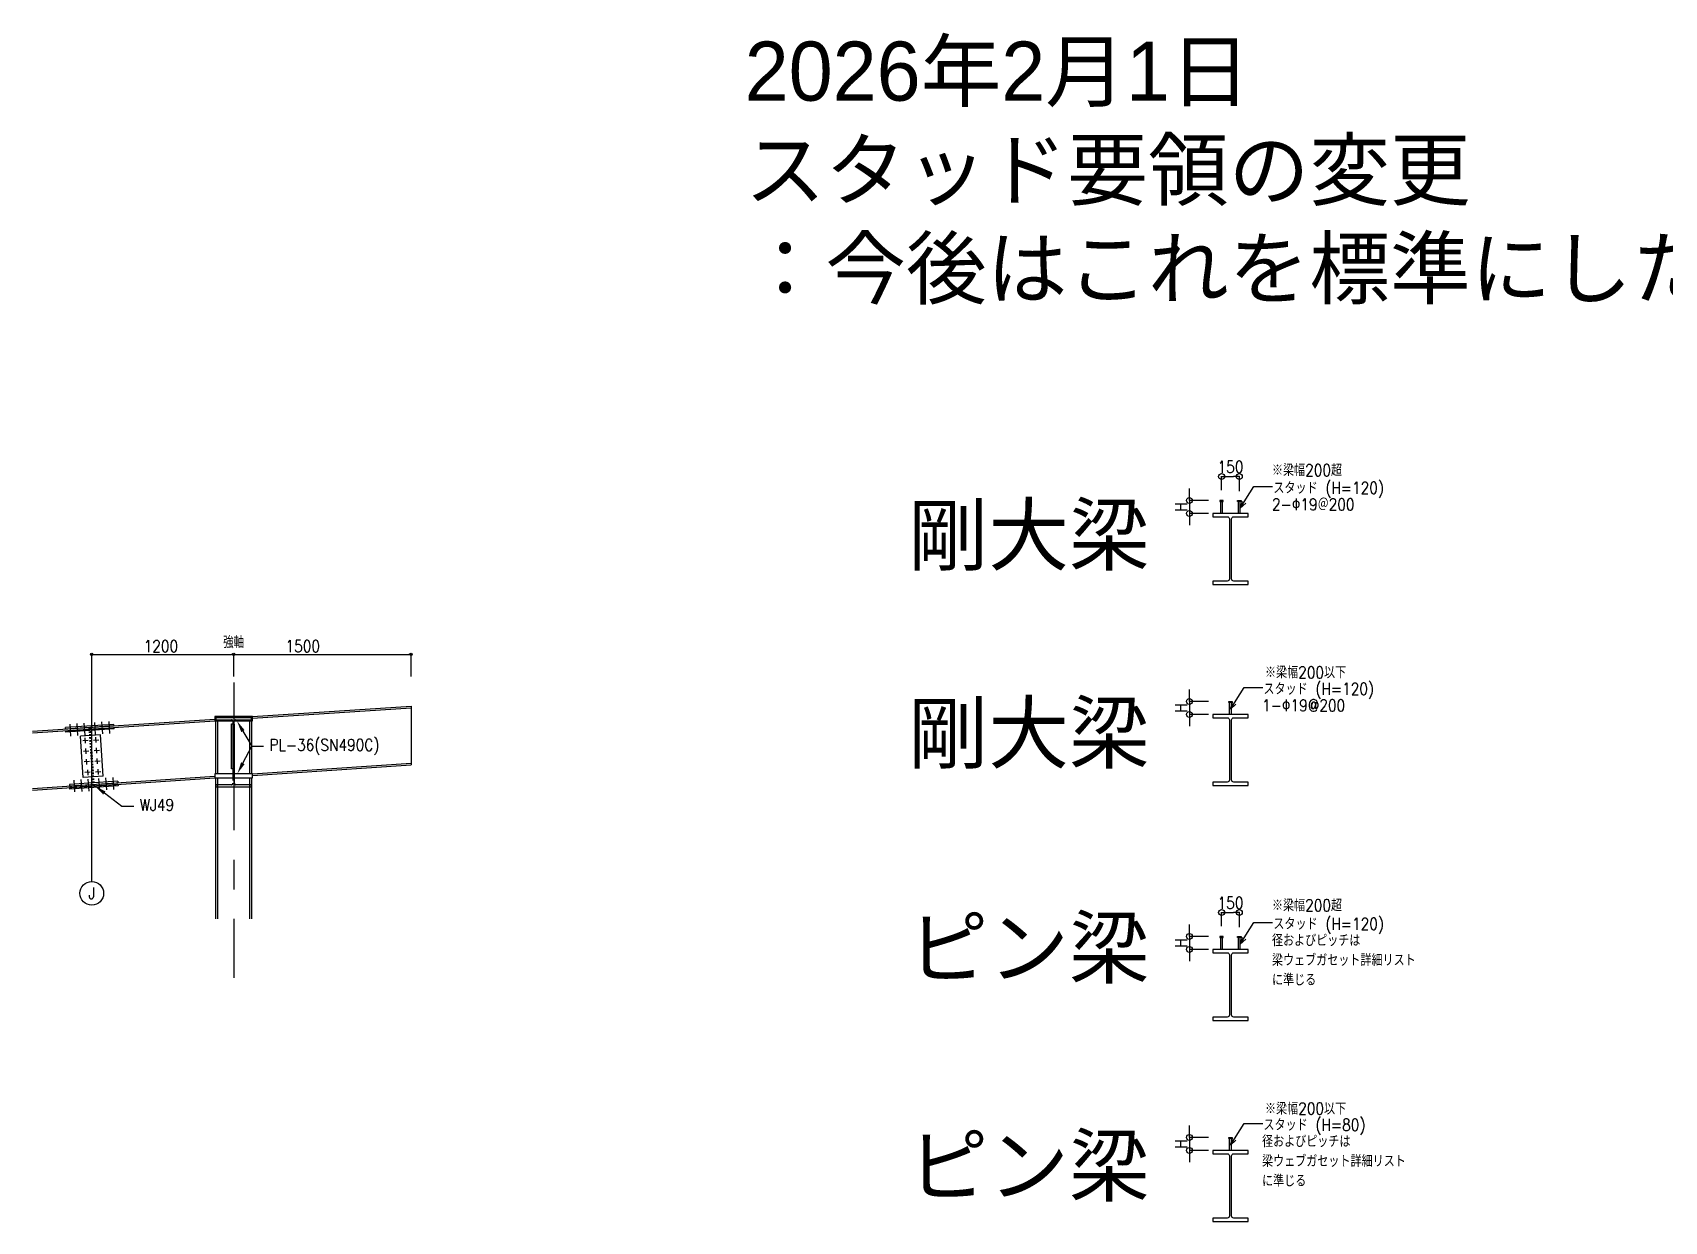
# Model space of a CAD drawing. Extents: x -668440 to 1010955, y -1678500 to 210463.
# Drawn here: x -377908 to -239943, y -658594 to -558085 of the extents above; entities that cross this region are included whole.
import ezdxf
from ezdxf import colors
from ezdxf.entities.mleader import LeaderData, LeaderLine
from ezdxf.enums import TextEntityAlignment as Align
from ezdxf.math import Vec2, Vec3

# ---------------------------------------------------------------- set-up
doc = ezdxf.new("R2010")
doc.units = 0
doc.header["$MEASUREMENT"] = 0
for name, pattern in [('CENTER', [2, 1.25, -0.25, 0.25, -0.25]), ('DASHED', [0.75, 0.5, -0.25]), ('DASHED1', [2.5, 1.25, -1.25])]:
    doc.linetypes.add(name, pattern=pattern)
doc.layers.get('0').update_dxf_attribs({"color": 3, "linetype": 'CONTINUOUS'})
doc.layers.get('Defpoints').update_dxf_attribs({"color": 251, "linetype": 'CONTINUOUS'})
for name, color, linetype in [('Sプレート', 1, 'CONTINUOUS'), ('Sプレート文字', 1, 'CONTINUOUS'), ('Sボルト', 2, 'CONTINUOUS'), ('S二次部材', 6, 'CONTINUOUS'), ('S二次部材文字', 6, 'CONTINUOUS'), ('S大梁', 4, 'CONTINUOUS'), ('S柱', 4, 'CONTINUOUS'), ('寸法', 3, 'CONTINUOUS'), ('注記', 3, 'CONTINUOUS'), ('通り芯', 3, 'CENTER')]:
    doc.layers.add(name, color=color, linetype=linetype)
doc.styles.add('DRACAD', font='txt', dxfattribs={"width": 0.85, "bigfont": 'extfont2'})
doc.styles.get("Standard").update_dxf_attribs({"font": 'Osaka.ttc'})
doc.dimstyles.new('MYDIM', dxfattribs={"dimtxt": 120, "dimasz": 20, "dimexe": 1.25, "dimexo": 50, "dimgap": 50, "dimtad": 1, "dimdec": 4, "dimdsep": 46, "dimtxsty": 'DRACAD', "dimblk": 'ORIGIN', "dimcen": 2.5, "dimadec": 0, "dimazin": 0, "dimtfac": 1, "dimtdec": 4, "dimtmove": 0, "dimatfit": 3, "dimfxl": 1, "dimtolj": 1, "dimtzin": 0, "dimarcsym": 0})

# ---------------------------------------------------------------- blocks, each defined once
blk = doc.blocks.new('_ORIGIN')
at = {"color": 0, "linetype": 'ByBlock', "lineweight": -2}
blk.add_line((0, 0), (-1, 0), dxfattribs=at)
blk.add_circle((0, 0), 0.5, dxfattribs=at)
blk = doc.blocks.new('*D10349')
at = {"layer": 'Defpoints', "color": 0}
for p in [(363636, -373095), (362436, -373331), (363636, -373331)]:
    blk.add_point(p, dxfattribs=at)
at = {"layer": '寸法', "color": 0, "lineweight": -2}
for p, q in [((362436, -373281), (362436, -373093)), ((362456, -373095), (363616, -373095)), ((363636, -373281), (363636, -373093))]:
    blk.add_line(p, q, dxfattribs=at)
at = {"layer": '寸法', "color": 0, "linetype": 'ByBlock', "lineweight": -2, "xscale": 20, "yscale": 20, "zscale": 20, "rotation": 180}
blk.add_blockref('_ORIGIN', (362436, -373095), dxfattribs=at)
at = {"layer": '寸法', "color": 0, "linetype": 'ByBlock', "lineweight": -2, "xscale": 20, "yscale": 20, "zscale": 20}
blk.add_blockref('_ORIGIN', (363636, -373095), dxfattribs=at)
at = {"layer": '寸法', "color": 0, "insert": (363020, -373025), "char_height": 100, "attachment_point": 5, "style": 'DRACAD'}
blk.add_mtext('\\A1;1200', dxfattribs=at)
blk = doc.blocks.new('*D10350')
at = {"layer": 'Defpoints', "color": 0}
for p in [(365136, -373095), (363636, -373331), (365136, -373332)]:
    blk.add_point(p, dxfattribs=at)
at = {"layer": '寸法', "color": 0, "lineweight": -2}
for p, q in [((363636, -373281), (363636, -373094)), ((363656, -373095), (365116, -373095)), ((365136, -373282), (365136, -373094))]:
    blk.add_line(p, q, dxfattribs=at)
at = {"layer": '寸法', "color": 0, "linetype": 'ByBlock', "lineweight": -2, "xscale": 20, "yscale": 20, "zscale": 20, "rotation": 180}
blk.add_blockref('_ORIGIN', (363636, -373095), dxfattribs=at)
at = {"layer": '寸法', "color": 0, "linetype": 'ByBlock', "lineweight": -2, "xscale": 20, "yscale": 20, "zscale": 20}
blk.add_blockref('_ORIGIN', (365136, -373095), dxfattribs=at)
at = {"layer": '寸法', "color": 0, "insert": (364220, -373025), "char_height": 100, "attachment_point": 5, "style": 'DRACAD'}
blk.add_mtext('\\A1;1500', dxfattribs=at)
blk = doc.blocks.new('*D10488')
at = {"layer": 'Defpoints', "color": 0}
for p in [(75, 912), (-75, 746), (75, 739)]:
    blk.add_point(p, dxfattribs=at)
at = {"layer": '寸法', "color": 0, "lineweight": -2}
for p, q in [((-75, 796), (-75, 914)), ((-25, 912), (25, 912)), ((75, 789), (75, 914))]:
    blk.add_line(p, q, dxfattribs=at)
at = {"layer": '寸法', "color": 0, "linetype": 'ByBlock', "lineweight": -2, "xscale": 50, "yscale": 50, "zscale": 50, "rotation": 180}
blk.add_blockref('_ORIGIN', (-75, 912), dxfattribs=at)
at = {"layer": '寸法', "color": 0, "linetype": 'ByBlock', "lineweight": -2, "xscale": 50, "yscale": 50, "zscale": 50}
blk.add_blockref('_ORIGIN', (75, 912), dxfattribs=at)
at = {"layer": '寸法', "color": 0, "insert": (0, 994), "char_height": 100, "attachment_point": 5, "style": 'DRACAD'}
blk.add_mtext('\\A1;150', dxfattribs=at)
blk = doc.blocks.new('*D10489')
at = {"layer": 'Defpoints', "color": 0}
for p in [(-137, 710), (-347, 600), (-137, 600)]:
    blk.add_point(p, dxfattribs=at)
at = {"layer": '寸法', "color": 0, "lineweight": -2}
for p, q in [((-187, 710), (-348, 710)), ((-347, 760), (-347, 810)), ((-347, 710), (-347, 600)), ((-187, 600), (-348, 600)), ((-347, 550), (-347, 500))]:
    blk.add_line(p, q, dxfattribs=at)
at = {"layer": '寸法', "color": 0, "linetype": 'ByBlock', "lineweight": -2, "xscale": 50, "yscale": 50, "zscale": 50}
for p, rotation in [((-347, 710), 269.9999999999999), ((-347, 600), 89.99999999999991)]:
    blk.add_blockref('_ORIGIN', p, dxfattribs=dict(at, rotation=rotation))
at = {"layer": '寸法', "color": 0, "insert": (-417, 655), "char_height": 100, "attachment_point": 5, "rotation": 90, "style": 'DRACAD'}
blk.add_mtext('\\A1;H', dxfattribs=at)
blk = doc.blocks.new('*D10491')
at = {"layer": 'Defpoints', "color": 0}
for p in [(75, 912), (-75, 746), (75, 739)]:
    blk.add_point(p, dxfattribs=at)
at = {"layer": '寸法', "color": 0, "lineweight": -2}
for p, q in [((-75, 796), (-75, 914)), ((-25, 912), (25, 912)), ((75, 789), (75, 914))]:
    blk.add_line(p, q, dxfattribs=at)
at = {"layer": '寸法', "color": 0, "linetype": 'ByBlock', "lineweight": -2, "xscale": 50, "yscale": 50, "zscale": 50, "rotation": 180}
blk.add_blockref('_ORIGIN', (-75, 912), dxfattribs=at)
at = {"layer": '寸法', "color": 0, "linetype": 'ByBlock', "lineweight": -2, "xscale": 50, "yscale": 50, "zscale": 50}
blk.add_blockref('_ORIGIN', (75, 912), dxfattribs=at)
at = {"layer": '寸法', "color": 0, "insert": (0, 994), "char_height": 100, "attachment_point": 5, "style": 'DRACAD'}
blk.add_mtext('\\A1;150', dxfattribs=at)
blk = doc.blocks.new('*D10492')
at = {"layer": 'Defpoints', "color": 0}
for p in [(-137, 710), (-347, 600), (-137, 600)]:
    blk.add_point(p, dxfattribs=at)
at = {"layer": '寸法', "color": 0, "lineweight": -2}
for p, q in [((-187, 710), (-348, 710)), ((-347, 760), (-347, 810)), ((-347, 710), (-347, 600)), ((-187, 600), (-348, 600)), ((-347, 550), (-347, 500))]:
    blk.add_line(p, q, dxfattribs=at)
at = {"layer": '寸法', "color": 0, "linetype": 'ByBlock', "lineweight": -2, "xscale": 50, "yscale": 50, "zscale": 50}
for p, rotation in [((-347, 710), 269.9999999999999), ((-347, 600), 89.99999999999991)]:
    blk.add_blockref('_ORIGIN', p, dxfattribs=dict(at, rotation=rotation))
at = {"layer": '寸法', "color": 0, "insert": (-417, 655), "char_height": 100, "attachment_point": 5, "rotation": 90, "style": 'DRACAD'}
blk.add_mtext('\\A1;H', dxfattribs=at)
blk = doc.blocks.new('*D10315')
at = {"layer": 'Defpoints', "color": 0}
for p in [(-137, 710), (-347, 600), (-137, 600)]:
    blk.add_point(p, dxfattribs=at)
at = {"layer": '寸法', "color": 0, "lineweight": -2}
for p, q in [((-187, 710), (-348, 710)), ((-347, 760), (-347, 810)), ((-347, 710), (-347, 600)), ((-187, 600), (-348, 600)), ((-347, 550), (-347, 500))]:
    blk.add_line(p, q, dxfattribs=at)
at = {"layer": '寸法', "color": 0, "linetype": 'ByBlock', "lineweight": -2, "xscale": 50, "yscale": 50, "zscale": 50}
for p, rotation in [((-347, 710), 269.9999999999999), ((-347, 600), 89.99999999999991)]:
    blk.add_blockref('_ORIGIN', p, dxfattribs=dict(at, rotation=rotation))
at = {"layer": '寸法', "color": 0, "insert": (-417, 655), "char_height": 100, "attachment_point": 5, "rotation": 90, "style": 'DRACAD'}
blk.add_mtext('\\A1;H', dxfattribs=at)
blk = doc.blocks.new('*D10541')
at = {"layer": 'Defpoints', "color": 0}
for p in [(-137, 710), (-347, 600), (-137, 600)]:
    blk.add_point(p, dxfattribs=at)
at = {"layer": '寸法', "color": 0, "lineweight": -2}
for p, q in [((-187, 710), (-348, 710)), ((-347, 760), (-347, 810)), ((-347, 710), (-347, 600)), ((-187, 600), (-348, 600)), ((-347, 550), (-347, 500))]:
    blk.add_line(p, q, dxfattribs=at)
at = {"layer": '寸法', "color": 0, "linetype": 'ByBlock', "lineweight": -2, "xscale": 50, "yscale": 50, "zscale": 50}
for p, rotation in [((-347, 710), 269.9999999999999), ((-347, 600), 89.99999999999991)]:
    blk.add_blockref('_ORIGIN', p, dxfattribs=dict(at, rotation=rotation))
at = {"layer": '寸法', "color": 0, "lineweight": 9, "insert": (-417, 655), "char_height": 100, "attachment_point": 5, "rotation": 90, "style": 'DRACAD'}
blk.add_mtext('\\A1;H', dxfattribs=at)
blk = doc.blocks.new('剛接合部C1XR')
at = {"layer": 'Sプレート', "linetype": 'Continuous'}
for p, q in [((362623.55082, -373686.87274, 545.26685), (362214.45887, -373714.14553, 545.26685)), ((362215.2571, -373726.11896, 545.26685), (362214.45887, -373714.14553, 545.26685)), ((362624.34905, -373698.84616, 545.26685), (362215.2571, -373726.11896, 545.26685)), ((362216.98659, -373752.06137, 545.26685), (362216.18836, -373740.08795, 545.26685)), ((362216.18837, -373740.08795, 545.26685), (362625.28031, -373712.81515, 545.26685)), ((362626.07854, -373724.78857, 545.26685), (362216.98659, -373752.06137, 545.26685)), ((362624.34905, -373698.84616, 545.26685), (362623.55082, -373686.87274, 545.26685)), ((362626.07854, -373724.78857, 545.26685), (362625.28031, -373712.81515, 545.26685)), ((362509.13803, -373774.67779, 545.26685), (362339.51469, -373785.98602, 545.26685)), ((362362.79635, -374135.21091, 545.26685), (362339.51469, -373785.98602, 545.26685)), ((362532.41969, -374123.90269, 545.26685), (362509.13803, -373774.67779, 545.26685)), ((362532.41969, -374123.90269, 545.26685), (362362.79635, -374135.21091, 545.26685)), ((362655.61298, -374167.80518, 545.26685), (362246.52103, -374195.07798, 545.26685)), ((362246.52103, -374195.07798, 545.26685), (362247.31926, -374207.0514, 545.26685)), ((362247.31926, -374207.0514, 545.26685), (362656.41121, -374179.77861, 545.26685)), ((362657.34247, -374193.74751, 545.26685), (362248.25052, -374221.02031, 545.26685)), ((362248.25052, -374221.02031, 545.26685), (362249.04875, -374232.99373, 545.26685)), ((362658.1407, -374205.72094, 545.26685), (362249.04875, -374232.99373, 545.26685)), ((362655.61298, -374167.80518, 545.26685), (362656.41121, -374179.7786, 545.26685)), ((362657.34247, -374193.74751, 545.26685), (362658.1407, -374205.72094, 545.26685))]:
    blk.add_line(p, q, dxfattribs=at)
at = {"layer": 'Sプレート', "elevation": 545.26685}
for points in [[(363795.96719, -373656.73828), (363795.96719, -373620.73828), (363475.96719, -373620.73828), (363475.96719, -373656.73828)], [(363795.96719, -374139.17262), (363795.96719, -374103.17262), (363475.96719, -374103.17262), (363475.96719, -374139.17262)]]:
    blk.add_lwpolyline(points, close=True, dxfattribs=at)
at = {"layer": 'Sプレート', "linetype": 'DASHED', "ltscale": 1000, "elevation": 545.26685}
blk.add_lwpolyline([(363617.96719, -373682.40495), (363629.96719, -373682.40495), (363629.96719, -374062.40495), (363617.96719, -374062.40495)], close=True, dxfattribs=at)
at = {"layer": 'Sボルト', "linetype": 'Continuous'}
for p, q in [((362259.27606, -373785.07157, 545.26685), (362252.52438, -373683.79628, 545.26685)), ((362319.14317, -373781.08043, 545.26685), (362312.39149, -373679.80514, 545.26685)), ((362379.01028, -373777.08929, 545.26685), (362372.2586, -373675.814, 545.26685)), ((362468.81098, -373771.10257, 545.26685), (362462.05929, -373669.82728, 545.26685)), ((362528.67809, -373767.11143, 545.26685), (362521.9264, -373665.83614, 545.26685)), ((362588.5452, -373763.12029, 545.26685), (362581.79351, -373661.845, 545.26685)), ((362404.53701, -373821.73999, 545.26685), (362359.63671, -373824.73334, 545.26685)), ((362383.58354, -373845.6869, 545.26685), (362380.59019, -373800.7866, 545.26685)), ((362449.43723, -373818.74664, 545.26685), (362494.33754, -373815.75328, 545.26685)), ((362473.38407, -373839.7002, 545.26685), (362470.39071, -373794.7999, 545.26685)), ((362479.37078, -373929.50087, 545.26685), (362476.37742, -373884.60056, 545.26685)), ((362410.52372, -373911.54065, 545.26685), (362365.62342, -373914.534, 545.26685)), ((362416.51044, -374001.34131, 545.26685), (362371.61013, -374004.33467, 545.26685)), ((362389.57025, -373935.48757, 545.26685), (362386.5769, -373890.58726, 545.26685)), ((362395.55697, -374025.28823, 545.26685), (362392.56361, -373980.38793, 545.26685)), ((362455.42394, -373908.5473, 545.26685), (362500.32425, -373905.55395, 545.26685)), ((362461.41065, -373998.34797, 545.26685), (362506.31096, -373995.35461, 545.26685)), ((362485.35749, -374019.30153, 545.26685), (362482.36414, -373974.40122, 545.26685)), ((362284.05437, -374156.74618, 545.26685), (362290.80606, -374258.02147, 545.26685)), ((362343.92148, -374152.75504, 545.26685), (362350.67317, -374254.03033, 545.26685)), ((362422.49715, -374091.14207, 545.26685), (362377.59685, -374094.13542, 545.26685)), ((362398.55032, -374070.1885, 545.26685), (362401.54367, -374115.08881, 545.26685)), ((362403.78859, -374148.7639, 545.26685), (362410.54027, -374250.03919, 545.26685)), ((362467.39737, -374088.14872, 545.26685), (362512.29768, -374085.15536, 545.26685)), ((362488.35084, -374064.2018, 545.26685), (362491.34419, -374109.10211, 545.26685)), ((362493.58929, -374142.77718, 545.26685), (362500.34097, -374244.05247, 545.26685)), ((362553.4564, -374138.78604, 545.26685), (362560.20808, -374240.06133, 545.26685)), ((362613.32351, -374134.7949, 545.26685), (362620.07519, -374236.07019, 545.26685))]:
    blk.add_line(p, q, dxfattribs=at)
at = {"layer": 'S大梁'}
for p, q in [((363795.96719, -373620.73828, 545.26685), (365135.96719, -373531.40495, 545.26685)), ((363795.96719, -373634.76936, 545.26685), (365135.96719, -373545.43603, 545.26685)), ((365135.96719, -373531.40495, 545.26685), (365135.96719, -374028.50595, 545.26685)), ((361935.96719, -373744.73828, 545.26685), (363475.96719, -373642.07162, 545.26685)), ((361935.96719, -373758.76936, 545.26685), (363475.96719, -373656.10269, 545.26685)), ((363795.96719, -374103.80821, 545.26685), (365135.96719, -374014.47487, 545.26685)), ((361935.96719, -374227.80821, 545.26685), (363475.96719, -374125.14154, 545.26685)), ((361935.96719, -374241.83928, 545.26685), (363475.96719, -374139.17262, 545.26685)), ((363795.96719, -374117.83928, 545.26685), (365135.96719, -374028.50595, 545.26685))]:
    blk.add_line(p, q, dxfattribs=at)
at = {"layer": 'S大梁', "linetype": 'Continuous'}
for p, q in [((362415.74541, -373726.78414, 545.26685), (362414.81414, -373712.81515, 545.26685)), ((362425.72327, -373726.11895, 545.26685), (362424.79201, -373712.14996, 545.26685)), ((362446.8763, -374193.7476, 545.26685), (362447.80756, -374207.71651, 545.26685)), ((362456.85417, -374193.08241, 545.26685), (362457.78543, -374207.05132, 545.26685))]:
    blk.add_line(p, q, dxfattribs=at)
at = {"layer": 'S大梁', "linetype": 'DASHED1', "ltscale": 10}
for p, q in [((362446.07807, -374181.77418, 545.26685), (362416.54363, -373738.75757, 545.26685)), ((362456.05594, -374181.10899, 545.26685), (362426.5215, -373738.09238, 545.26685))]:
    blk.add_line(p, q, dxfattribs=at)
at = {"layer": 'S大梁', "linetype": 'DASHED', "ltscale": 1000, "elevation": 545.26685}
blk.add_lwpolyline([(363641.96719, -373661.40495, -0.414209), (363654.96719, -373648.40495), (363785.96719, -373648.40495), (363785.96719, -373631.40495), (363485.96719, -373631.40495), (363485.96719, -373648.40495), (363616.96719, -373648.40495, -0.414209), (363629.96719, -373661.40495), (363629.96719, -374183.40495, -0.414209), (363616.96719, -374196.40495), (363485.96719, -374196.40495), (363485.96719, -374213.40495), (363785.96719, -374213.40495), (363785.96719, -374196.40495), (363654.96719, -374196.40495, -0.414209), (363641.96719, -374183.40495)], format="xyb", close=True, dxfattribs=at)
at = {"layer": 'S柱'}
for p, q in [((363485.96719, -374103.17262, 545.26685), (363485.96719, -373656.73828, 545.26685)), ((363500.96719, -374103.17262, 545.26685), (363500.96719, -373656.73828, 545.26685)), ((363770.96719, -373656.73828, 545.26685), (363770.96719, -374103.17262, 545.26685)), ((363785.96719, -373656.73828, 545.26685), (363785.96719, -374103.17262, 545.26685)), ((363485.96719, -375331.40495, 545.26685), (363485.96719, -374139.17262, 545.26685)), ((363500.96719, -375331.40495, 545.26685), (363500.96719, -374139.17262, 545.26685)), ((363770.96719, -374139.17262, 545.26685), (363770.96719, -375331.40495, 545.26685)), ((363785.96719, -374139.17262, 545.26685), (363785.96719, -375331.40495, 545.26685))]:
    blk.add_line(p, q, dxfattribs=at)
at = {"layer": '注記', "linetype": 'CENTER', "ltscale": 1800}
blk.add_line((362435.96719, -375014.73828, 545.26685), (362435.96719, -373281.40495, 545.26685), dxfattribs=at)
at = {"layer": '注記'}
blk.add_circle((362435.96719, -375114.73828, 545.26685), 100, dxfattribs=at)
at = {"layer": '通り芯', "ltscale": 1000}
blk.add_line((363635.96719, -373331.40495, 545.26685), (363635.96719, -375830.4795, 545.26685), dxfattribs=at)
at = {"layer": '注記', "style": 'DRACAD', "width": 0.8}
blk.add_text('強軸', height=100, dxfattribs=at).set_placement((363635.34219, -373071.6891, 545.26685), align=Align.BOTTOM_CENTER)
blk.add_text('J', height=100, dxfattribs=at).set_placement((362435.96719, -375114.73828, 545.26685), align=Align.MIDDLE_CENTER)
at = {"layer": '寸法'}
for base, p1, p2, picture, middle in [((363635.96719, -373094.63098, 545.26685), (362435.96719, -373331.40495, 545.26685), (363635.96719, -373331.40495, 545.26685), '*D10349', (363019.78283, -373094.63098, 545.26685)), ((365135.96719, -373094.84559, 545.26685), (363635.96719, -373331.40495, 545.26685), (365135.96719, -373331.61955, 545.26685), '*D10350', (364219.78283, -373094.84559, 545.26685))]:
    dim = blk.add_linear_dim(base=base, p1=p1, p2=p2, dimstyle='MYDIM', override={"dimtxt": 100, "dimgap": 20}, dxfattribs=at)
    dim.commit()
    dim.dimension.update_dxf_attribs({"geometry": picture, "text_midpoint": middle, "dimtype": 160})
at = {"layer": 'Sプレート文字'}
ml = blk.add_multileader_mtext('Standard', dxfattribs=at)
ml.set_content('PL-36(SN490C)', style='DRACAD')
ml.set_leader_properties()
ml.build(insert=Vec2(0, 0))
ml.multileader.update_dxf_attribs({"dogleg_length": 100, "arrow_head_size": 100})
ctx = ml.context
ctx.base_point, ctx.char_height, ctx.arrow_head_size, ctx.landing_gap_size, ctx.plane_origin = Vec3(363888.75659, -373870.35991, 545.26685), 100, 100, 50, Vec3(363593.71782, -373620.73828, 545.26685)
notes = []
notes.append((ctx, [(1, (1, 1, 0), (363788.75659, -373870.35991, 545.26685), (1, 0), 100, [(0, [(363663.27394, -373656.73828, 545.26685)], 0, []), (1, [(363666.92843, -374103.17262, 545.26685)], 0, [])])]))
ctx.mtext.insert, ctx.mtext.flow_direction = Vec3(363938.75659, -373810.35991, 545.26685), 5
at = {"layer": '注記'}
ml = blk.add_multileader_mtext('Standard', dxfattribs=at)
ml.set_content('WJ49', style='DRACAD')
ml.set_leader_properties()
ml.build(insert=Vec2(0, 0))
ml.multileader.update_dxf_attribs({"dogleg_length": 100, "arrow_head_size": 100})
ctx = ml.context
ctx.base_point, ctx.char_height, ctx.arrow_head_size, ctx.landing_gap_size, ctx.plane_origin = Vec3(362790.98995, -374377.36931, 545.26685), 100, 100, 50, Vec3(362392.68921, -374170.64765, 545.26685)
notes.append((ctx, [(0, (1, 1, 0), (362690.98995, -374377.36931, 545.26685), (1, 0), 100, [(0, [(362462.24533, -374206.64765, 545.26685)], 0, [])])]))
ctx.mtext.insert, ctx.mtext.flow_direction = Vec3(362840.98995, -374317.36931, 545.26685), 5
for ctx, leaders in notes:
    for number, flags, end, landing, length, lines in leaders:
        leader = LeaderData()
        leader.index, (leader.has_last_leader_line, leader.has_dogleg_vector, leader.attachment_direction) = number, flags
        leader.last_leader_point, leader.dogleg_vector, leader.dogleg_length = Vec3(end), Vec3(landing), length
        for number, points, colour, breaks in lines:
            line = LeaderLine()
            line.index, line.vertices, line.color, line.breaks = number, Vec3.list(points), colors.encode_raw_color(colour), breaks
            leader.lines.append(line)
        ctx.leaders.append(leader)
blk = doc.blocks.new('剛大梁スタッド梁幅200超')
at = {"layer": 'S二次部材'}
for p, q in [((-87.76795, 709.99598), (-89.5, 708.99598)), ((-89.5, 708.99598), (-89.5, 700.99598)), ((-89.5, 700.99598), (-87.76795, 699.99598)), ((-62.23206, 709.99598), (-87.76795, 709.99598)), ((-87.76795, 699.99598), (-62.23206, 699.99598)), ((-83, 600), (-83, 696.99598)), ((-67, 600), (-67, 696.99598)), ((-60.5, 708.99598), (-62.23206, 709.99598)), ((-62.23206, 699.99598), (-60.5, 700.99598)), ((-60.5, 700.99598), (-60.5, 708.99598)), ((60.5, 708.99598), (62.23205, 709.99598)), ((60.5, 700.99598), (60.5, 708.99598)), ((62.23205, 699.99598), (60.5, 700.99598)), ((62.23205, 709.99598), (87.76794, 709.99598)), ((87.76794, 699.99598), (62.23205, 699.99598)), ((67, 600), (67, 696.99598)), ((83, 600), (83, 696.99598)), ((87.76794, 709.99598), (89.5, 708.99598)), ((89.5, 700.99598), (87.76794, 699.99598)), ((89.5, 708.99598), (89.5, 700.99598))]:
    blk.add_line(p, q, dxfattribs=at)
for centre, start, end in [((-86, 696.99598), 0, 90), ((-64, 696.99598), 90, 180), ((64, 696.99598), 0, 90), ((86, 696.99598), 90, 180)]:
    blk.add_arc(centre, 3, start, end, dxfattribs=at)
at = {"layer": 'S二次部材文字'}
for p, q in [((82.66171, 644.26407), (198.72016, 827.22883)), ((82.66171, 644.26407), (101.2245, 703.54215)), ((198.72016, 827.22883), (356.63736, 827.20586)), ((82.66171, 644.26407), (128.3766, 686.319))]:
    blk.add_line(p, q, dxfattribs=at)
at = {"layer": 'S大梁'}
blk.add_lwpolyline([(-150, 600), (-150, 572), (-27, 572, -0.4142135624), (-9, 554), (-9, 46, -0.4142135624), (-27, 28), (-150, 28), (-150, 0), (150, 0), (150, 28), (27, 28, -0.4142135624), (9, 46), (9, 554, -0.4142135624), (27, 572), (150, 572), (150, 600)], format="xyb", close=True, dxfattribs=at)
at = {"layer": 'S二次部材文字', "char_height": 100, "attachment_point": 1, "style": 'DRACAD'}
for s, insert, width in [('スタッド', (362.63736, 866.20586), 399.240375), ('(H=120)', (802.04361, 866.20586), 514.683375)]:
    blk.add_mtext(s, dxfattribs=dict(at, insert=insert, width=width))
at = {"layer": '注記', "char_height": 100, "attachment_point": 1, "style": 'DRACAD'}
for s, insert in [('※梁幅200超', (350.84396, 1016.05215)), ('2-Φ19＠200', (350.84396, 726.51078))]:
    blk.add_mtext(s, dxfattribs=dict(at, insert=insert))
at = {"layer": '寸法'}
dim = blk.add_linear_dim(base=(75, 912.29962), p1=(-75, 745.98158), p2=(75, 738.85045), dimstyle='MYDIM', override={"dimtxt": 100, "dimasz": 50, "dimexo": 50, "dimgap": 20, "dimtad": 1, "dimjust": 0, "dimtmove": 2}, dxfattribs=at)
dim.commit()
dim.dimension.update_dxf_attribs({"geometry": '*D10488', "text_midpoint": (0, 993.54962)})
dim = blk.add_linear_dim(base=(-347.10551, 600), p1=(-137.10551, 709.99598), p2=(-137.10551, 600), angle=90, text='H', dimstyle='MYDIM', override={"dimtxt": 100, "dimasz": 50, "dimexo": 50, "dimgap": 20, "dimtad": 1, "dimjust": 0, "dimtmove": 2}, dxfattribs=at)
dim.commit()
dim.dimension.update_dxf_attribs({"geometry": '*D10489', "text_midpoint": (-417.10551, 654.99799)})
blk = doc.blocks.new('ピン大梁スタッド梁幅200超')
at = {"layer": 'S二次部材'}
for p, q in [((-87.76795, 709.99598), (-89.5, 708.99598)), ((-89.5, 708.99598), (-89.5, 700.99598)), ((-89.5, 700.99598), (-87.76795, 699.99598)), ((-62.23206, 709.99598), (-87.76795, 709.99598)), ((-87.76795, 699.99598), (-62.23206, 699.99598)), ((-83, 600), (-83, 696.99598)), ((-67, 600), (-67, 696.99598)), ((-60.5, 708.99598), (-62.23206, 709.99598)), ((-62.23206, 699.99598), (-60.5, 700.99598)), ((-60.5, 700.99598), (-60.5, 708.99598)), ((60.5, 708.99598), (62.23205, 709.99598)), ((60.5, 700.99598), (60.5, 708.99598)), ((62.23205, 699.99598), (60.5, 700.99598)), ((62.23205, 709.99598), (87.76794, 709.99598)), ((87.76794, 699.99598), (62.23205, 699.99598)), ((67, 600), (67, 696.99598)), ((83, 600), (83, 696.99598)), ((87.76794, 709.99598), (89.5, 708.99598)), ((89.5, 700.99598), (87.76794, 699.99598)), ((89.5, 708.99598), (89.5, 700.99598))]:
    blk.add_line(p, q, dxfattribs=at)
for centre, start, end in [((-86, 696.99598), 0, 90), ((-64, 696.99598), 90, 180), ((64, 696.99598), 0, 90), ((86, 696.99598), 90, 180)]:
    blk.add_arc(centre, 3, start, end, dxfattribs=at)
at = {"layer": 'S二次部材文字'}
for p, q in [((82.66171, 644.26407), (198.72016, 827.22883)), ((82.66171, 644.26407), (101.2245, 703.54215)), ((198.72016, 827.22883), (356.63736, 827.20586)), ((82.66171, 644.26407), (128.3766, 686.319))]:
    blk.add_line(p, q, dxfattribs=at)
at = {"layer": 'S大梁'}
blk.add_lwpolyline([(-150, 600), (-150, 572), (-27, 572, -0.4142135624), (-9, 554), (-9, 46, -0.4142135624), (-27, 28), (-150, 28), (-150, 0), (150, 0), (150, 28), (27, 28, -0.4142135624), (9, 46), (9, 554, -0.4142135624), (27, 572), (150, 572), (150, 600)], format="xyb", close=True, dxfattribs=at)
at = {"layer": 'S二次部材文字', "char_height": 100, "attachment_point": 1, "style": 'DRACAD'}
for s, insert, width in [('スタッド', (362.63736, 866.20586), 399.240375), ('(H=120)', (802.04361, 866.20586), 514.683375)]:
    blk.add_mtext(s, dxfattribs=dict(at, insert=insert, width=width))
at = {"layer": '注記', "char_height": 100, "attachment_point": 1, "style": 'DRACAD'}
for s, insert in [('※梁幅200超', (350.84396, 1022.66631)), ('径およびピッチは\\P梁ウェブガセット詳細リスト\\Pに準じる', (350.84396, 726.51078))]:
    blk.add_mtext(s, dxfattribs=dict(at, insert=insert))
at = {"layer": '寸法'}
dim = blk.add_linear_dim(base=(75, 912.29962), p1=(-75, 745.98158), p2=(75, 738.85045), dimstyle='MYDIM', override={"dimtxt": 100, "dimasz": 50, "dimexo": 50, "dimgap": 20, "dimtad": 1, "dimjust": 0, "dimtmove": 2}, dxfattribs=at)
dim.commit()
dim.dimension.update_dxf_attribs({"geometry": '*D10491', "text_midpoint": (0, 993.54962)})
dim = blk.add_linear_dim(base=(-347.10551, 600), p1=(-137.10551, 709.99598), p2=(-137.10551, 600), angle=90, text='H', dimstyle='MYDIM', override={"dimtxt": 100, "dimasz": 50, "dimexo": 50, "dimgap": 20, "dimtad": 1, "dimjust": 0, "dimtmove": 2}, dxfattribs=at)
dim.commit()
dim.dimension.update_dxf_attribs({"geometry": '*D10492', "text_midpoint": (-417.10551, 654.99799)})
blk = doc.blocks.new('ピン大梁スタッド梁幅200以下')
at = {"layer": 'S二次部材'}
for p, q in [((-14.5, 708.99598), (-12.76795, 709.99598)), ((-14.5, 700.99598), (-14.5, 708.99598)), ((-12.76795, 699.99598), (-14.5, 700.99598)), ((-12.76795, 709.99598), (12.76795, 709.99598)), ((12.76795, 699.99598), (-12.76795, 699.99598)), ((-8, 600), (-8, 696.99598)), ((8, 600), (8, 696.99598)), ((12.76795, 709.99598), (14.5, 708.99598)), ((14.5, 700.99598), (12.76795, 699.99598)), ((14.5, 708.99598), (14.5, 700.99598))]:
    blk.add_line(p, q, dxfattribs=at)
for centre, start, end in [((-11, 696.99598), 0, 90), ((11, 696.99598), 90, 180)]:
    blk.add_arc(centre, 3, start, end, dxfattribs=at)
at = {"layer": 'S二次部材文字'}
for p, q in [((-1.26674, 644.26407), (114.79171, 827.22883)), ((-1.26674, 644.26407), (17.29606, 703.54215)), ((114.79171, 827.22883), (272.70891, 827.20586)), ((-1.26674, 644.26407), (44.44815, 686.319))]:
    blk.add_line(p, q, dxfattribs=at)
at = {"layer": 'S大梁'}
blk.add_lwpolyline([(-150, 600), (-150, 572), (-27, 572, -0.4142135624), (-9, 554), (-9, 46, -0.4142135624), (-27, 28), (-150, 28), (-150, 0), (150, 0), (150, 28), (27, 28, -0.4142135624), (9, 46), (9, 554, -0.4142135624), (27, 572), (150, 572), (150, 600)], format="xyb", close=True, dxfattribs=at)
at = {"layer": 'S二次部材文字', "char_height": 100, "attachment_point": 1, "style": 'DRACAD'}
for s, insert, width in [('スタッド', (278.70891, 866.20586), 399.240375), ('(H=80)', (718.11516, 866.20586), 514.683375)]:
    blk.add_mtext(s, dxfattribs=dict(at, insert=insert, width=width))
at = {"layer": '注記', "char_height": 100, "attachment_point": 1, "style": 'DRACAD'}
for s, insert in [('※梁幅200以下', (291.81446, 1003.05866)), ('径およびピッチは\\P梁ウェブガセット詳細リスト\\Pに準じる', (266.91551, 726.51078))]:
    blk.add_mtext(s, dxfattribs=dict(at, insert=insert))
at = {"layer": '寸法'}
dim = blk.add_linear_dim(base=(-347.10551, 600), p1=(-137.10551, 709.99598), p2=(-137.10551, 600), angle=90, text='H', dimstyle='MYDIM', override={"dimtxt": 100, "dimasz": 50, "dimexo": 50, "dimgap": 20, "dimtad": 1, "dimjust": 0, "dimtmove": 2}, dxfattribs=at)
dim.commit()
dim.dimension.update_dxf_attribs({"geometry": '*D10315', "text_midpoint": (-417.10551, 654.99799)})
blk = doc.blocks.new('剛大梁スタッド梁幅200以下')
at = {"layer": 'S二次部材'}
for p, q in [((-14.5, 708.99598), (-12.76795, 709.99598)), ((-14.5, 700.99598), (-14.5, 708.99598)), ((-12.76795, 699.99598), (-14.5, 700.99598)), ((-12.76795, 709.99598), (12.76795, 709.99598)), ((12.76795, 699.99598), (-12.76795, 699.99598)), ((-8, 600), (-8, 696.99598)), ((8, 600), (8, 696.99598)), ((12.76795, 709.99598), (14.5, 708.99598)), ((14.5, 700.99598), (12.76795, 699.99598)), ((14.5, 708.99598), (14.5, 700.99598))]:
    blk.add_line(p, q, dxfattribs=at)
for centre, start, end in [((-11, 696.99598), 0, 90), ((11, 696.99598), 90, 180)]:
    blk.add_arc(centre, 3, start, end, dxfattribs=at)
at = {"layer": 'S二次部材文字'}
for p, q in [((-1.26674, 644.26407), (114.79171, 827.22883)), ((-1.26674, 644.26407), (17.29606, 703.54215)), ((114.79171, 827.22883), (272.70891, 827.20586)), ((-1.26674, 644.26407), (44.44815, 686.319))]:
    blk.add_line(p, q, dxfattribs=at)
at = {"layer": 'S大梁'}
blk.add_lwpolyline([(-150, 600), (-150, 572), (-27, 572, -0.4142135624), (-9, 554), (-9, 46, -0.4142135624), (-27, 28), (-150, 28), (-150, 0), (150, 0), (150, 28), (27, 28, -0.4142135624), (9, 46), (9, 554, -0.4142135624), (27, 572), (150, 572), (150, 600)], format="xyb", close=True, dxfattribs=at)
at = {"layer": 'S二次部材文字', "char_height": 100, "attachment_point": 1, "style": 'DRACAD'}
for s, insert, width in [('スタッド', (278.70891, 866.20586), 399.240375), ('(H=120)', (718.11516, 866.20586), 514.683375)]:
    blk.add_mtext(s, dxfattribs=dict(at, insert=insert, width=width))
at = {"layer": '注記', "char_height": 100, "attachment_point": 1, "style": 'DRACAD'}
for s, insert in [('※梁幅200以下', (291.81446, 1005.80758)), ('1-Φ19@200', (266.91551, 726.51078))]:
    blk.add_mtext(s, dxfattribs=dict(at, insert=insert))
at = {"layer": '寸法', "lineweight": 9}
dim = blk.add_linear_dim(base=(-347.10551, 600), p1=(-137.10551, 709.99598), p2=(-137.10551, 600), angle=90, text='H', dimstyle='MYDIM', override={"dimtxt": 100, "dimasz": 50, "dimexo": 50, "dimgap": 20, "dimtad": 1, "dimjust": 0, "dimtmove": 2}, dxfattribs=at)
dim.commit()
dim.dimension.update_dxf_attribs({"geometry": '*D10541', "text_midpoint": (-417.10551, 654.99799)})

msp = doc.modelspace()

# ---------------------------------------------------------------- block references
at = {"xscale": 10, "yscale": 10, "zscale": 10}
for name, p in [('剛大梁スタッド梁幅200超', (-276628.08198, -604739.09294)), ('剛接合部C1XR', (-3997267.6431, 3120290.85367, -5452.66852)), ('剛大梁スタッド梁幅200以下', (-276628.08198, -621732.88416)), ('ピン大梁スタッド梁幅200超', (-276628.08198, -641600.16334)), ('ピン大梁スタッド梁幅200以下', (-276628.08198, -658593.95456))]:
    msp.add_blockref(name, p, dxfattribs=at)

# ---------------------------------------------------------------- texts
at = {"char_height": 5000, "attachment_point": 1}
for s, insert in [('2026年2月1日\\Pスタッド要領の変更\\P：今後はこれを標準にしたい', (-317700.20017, -558840.7892)), ('剛大梁', (-303920.12092, -598034.7395)), ('剛大梁', (-303920.12092, -614776.52622)), ('ピン梁', (-303920.12092, -632945.90716)), ('ピン梁', (-303920.12092, -651374.85068))]:
    msp.add_mtext(s, dxfattribs=dict(at, insert=insert))

doc.saveas('drawing.dxf')
